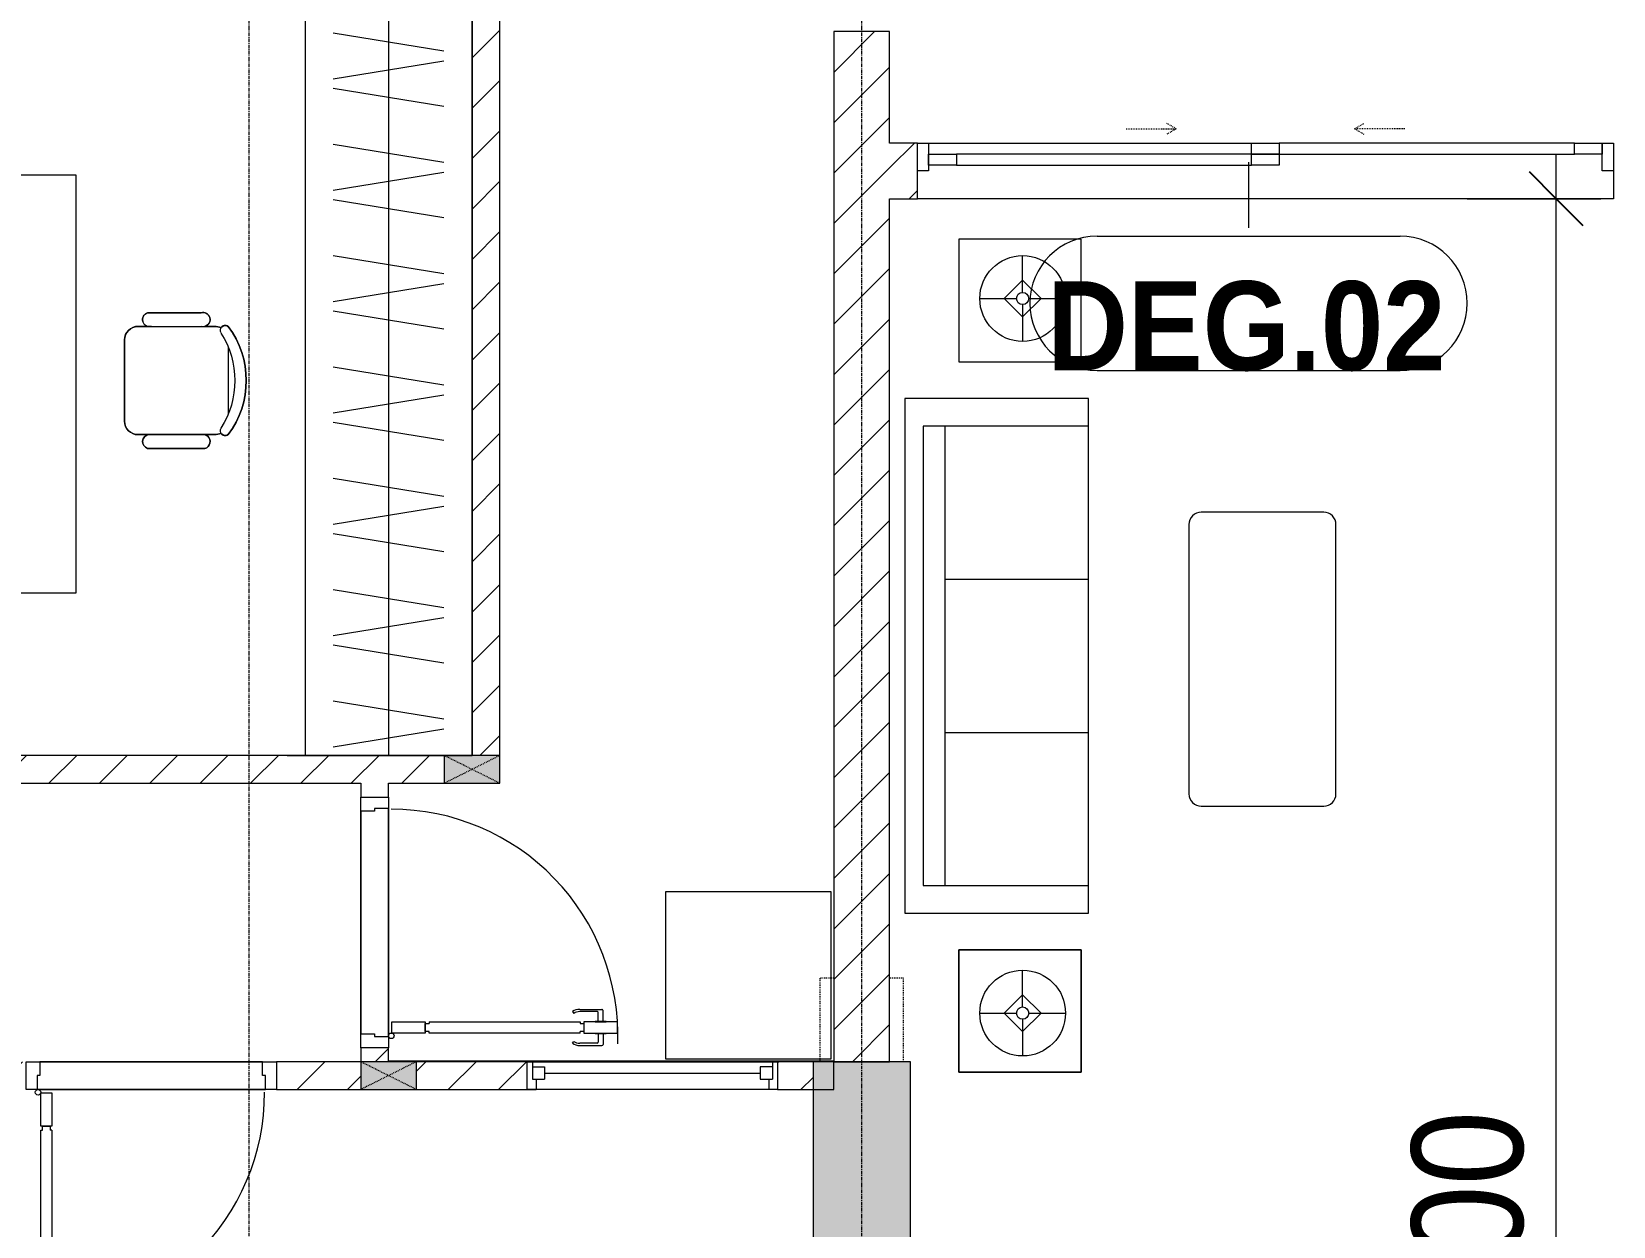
# Model space of a CAD drawing. Header units: millimetres. Extents: x 1591 to 239243, y -15958 to 82755.
# Drawn here: x 207169 to 212851, y 39645 to 43937 of the extents above; entities that cross this region are included whole.
import ezdxf

# ---------------------------------------------------------------- set-up
doc = ezdxf.new("R2010")
doc.units = ezdxf.units.MM
for name, pattern in [('Dash 1_8_', [6.35, 3.175, -3.175]), ('Dash_2_', [6, 3, -3]), ('Grid Line', [22.225, 12.7, -3.175, 3.175, -3.175])]:
    doc.linetypes.add(name, pattern=pattern)
for name, color, linetype, lineweight in [('0-1', 250, 'Continuous', 5), ('A-ANNO-DIMS', 211, 'Continuous', 9), ('A-ANNO-DIMS-160', 211, 'Continuous', 9), ('A-AREA', 32, 'Dash 1_8_', 9), ('A-DETL-GENF-1', 9, 'Continuous', 9), ('A-DOOR', 31, 'Continuous', 9), ('A-DOOR-1', 254, 'Continuous', 9), ('A-DOOR-2', 9, 'Continuous', 9), ('A-DOOR-FRAM', 31, 'Continuous', 9), ('A-DOOR-HDLN', 31, 'Dash_2_', 9), ('A-DOOR-IDEN', 31, 'Continuous', 9), ('A-FLOR-1', 7, 'Continuous', 9), ('A-FLOR-2', 9, 'Continuous', 9), ('A-GLAZ-1', 254, 'Continuous', 9), ('A-GLAZ-2', 9, 'Continuous', 9), ('A-WALL', 113, 'Continuous', 9), ('A-WALL-1', 253, 'Continuous', 18), ('A-WALL-2', 9, 'Continuous', 9), ('A-WALL-3', 113, 'Continuous', 18), ('A-WALL-PATT-1', 10, 'Continuous', 9), ('A-WALL-PATT-2', 111, 'Continuous', 9), ('G-IMPT-1', 254, 'Continuous', 9), ('I-FURN', 30, 'Continuous', 9), ('I-FURN-1', 254, 'Continuous', 9), ('S-COLS', 52, 'Continuous', 9), ('S-COLS-1', 52, 'Continuous', 5), ('S-COLS-2', 250, 'Continuous', 18), ('S-COLS-4', 254, 'Continuous', 9), ('S-COLS-5', 253, 'Continuous', 18), ('S-COLS-HDLN-1', 9, 'Dash_2_', 9), ('S-GRID-1', 1, 'Grid Line', 9)]:
    doc.layers.add(name, color=color, linetype=linetype, lineweight=lineweight)
doc.styles.add('Arial_B_4', font='arialbd_0.ttf', dxfattribs={"width": 0.9, "height": 320})
doc.styles.add('UTM Avo', font='UTM Avo.ttf', dxfattribs={"width": 0.9, "height": 400})
doc.dimstyles.new('1_Dim_chi_tiet_2_5', dxfattribs={"dimscale": 304.8, "dimtxt": 399.720379, "dimasz": 0.629921, "dimexe": 0.524934, "dimexo": 0.0625, "dimgap": 0.052493, "dimtad": 1, "dimdec": 0, "dimrnd": 5, "dimzin": 0, "dimdsep": 46, "dimtxsty": 'UTM Avo', "dimblk1": 'OBLIQUE', "dimblk2": 'OBLIQUE', "dimsah": 1, "dimcen": 0.09, "dimdle": 0.524934, "dimazin": 0, "dimtfac": 1, "dimtdec": 4, "dimtix": 1, "dimtmove": 0, "dimatfit": 3, "dimfxl": 1.049869, "dimfxlon": 1, "dimtvp": 1, "dimtolj": 1, "dimtzin": 0, "dimarcsym": 2})
pattern_1 = [(45, (0, 0), (-90.50967, 90.50967), [])]
pattern_2 = [(45, (101998.83, 0), (-90.50967, 90.50967), [])]

# ---------------------------------------------------------------- blocks, each defined once
blk = doc.blocks.new('NCV_TKTC_KET CAU_rvt-1-TKCS_MB TẦNG 5')
at = {"layer": 'S-COLS-1'}
blk.add_hatch(color=256, dxfattribs=at).paths.add_polyline_path([(108252.6, 39236.9), (108327.6, 39236.9), (108327.6, 40236.9), (107977.6, 40236.9), (107977.6, 39236.9), (108052.6, 39236.9)])
at = {"layer": 'A-FLOR-1'}
blk.add_line((108052.6, 40239), (106452.6, 40239), dxfattribs=at)
at = {"layer": 'S-COLS-2'}
for p, q in [((108327.6, 40236.9), (107977.6, 40236.9)), ((107977.6, 40236.9), (107977.6, 39236.9)), ((108327.6, 39236.9), (108327.6, 40236.9))]:
    blk.add_line(p, q, dxfattribs=at)
blk = doc.blocks.new('LOBBY_SOFA_1 - LOBBY_SOFA_1-885811-TKCS_MB TẦNG 5')
at = {"layer": 'I-FURN'}
for p, q in [((-2556, 0), (-2556, -660)), ((-708, 0), (-2556, 0)), ((-708, -660), (-708, 0)), ((-2457, -66), (-2457, -660)), ((-807, -66), (-2457, -66)), ((-807, -660), (-807, -66)), ((-807, -143), (-2457, -143)), ((-1907, -143), (-1907, -660)), ((-1357, -143), (-1357, -660)), ((-3128.2, -193.5), (-2688.2, -193.5)), ((-3128.2, -633.5), (-3128.2, -193.5)), ((-2688.2, -193.5), (-2688.2, -633.5)), ((-575.9, -193.5), (-575.9, -633.5)), ((-135.9, -193.5), (-575.9, -193.5)), ((-135.9, -633.5), (-135.9, -193.5)), ((-2915.4, -269), (-2915.4, -401)), ((-348.6, -269), (-348.6, -401)), ((-2915.4, -357), (-2981.4, -423)), ((-2849.4, -423), (-2915.4, -357)), ((-414.6, -423), (-348.6, -357)), ((-348.6, -357), (-282.6, -423)), ((-2937.4, -423), (-3069.4, -423)), ((-2981.4, -423), (-2915.4, -489)), ((-2915.4, -489), (-2849.4, -423)), ((-2915.4, -445), (-2915.4, -577)), ((-2893.4, -423), (-2761.4, -423)), ((-370.6, -423), (-502.6, -423)), ((-348.6, -489), (-414.6, -423)), ((-282.6, -423), (-348.6, -489)), ((-348.6, -445), (-348.6, -577)), ((-326.6, -423), (-194.6, -423)), ((-2688.2, -633.5), (-3128.2, -633.5)), ((-2556, -660), (-708, -660)), ((-575.9, -633.5), (-135.9, -633.5)), ((-1160.3, -1020.5), (-2128.3, -1020.5)), ((-2172.3, -1064.5), (-2172.3, -1504.5)), ((-1116.3, -1504.5), (-1116.3, -1064.5)), ((-2128.3, -1548.5), (-1160.3, -1548.5))]:
    blk.add_line(p, q, dxfattribs=at)
for centre, radius in [((-2915.4, -423), 154), ((-348.6, -423), 154), ((-2915.4, -423), 22), ((-348.6, -423), 22)]:
    blk.add_circle(centre, radius, dxfattribs=at)
for centre, start, end in [((-2128.3, -1064.5), 90, 180), ((-1160.3, -1064.5), 0, 90), ((-2128.3, -1504.5), 180, 270), ((-1160.3, -1504.5), 270, 0)]:
    blk.add_arc(centre, 44, start, end, dxfattribs=at)
at = {"layer": 'I-FURN-1'}
for p, q in [((-708, 0), (-2556, 0)), ((-2556, 0), (-2556, -660)), ((-708, -660), (-708, 0)), ((-2688.2, -193.5), (-3128.2, -193.5)), ((-3128.2, -193.5), (-3128.2, -633.5)), ((-2688.2, -633.5), (-2688.2, -193.5)), ((-135.9, -193.5), (-575.9, -193.5)), ((-575.9, -193.5), (-575.9, -633.5)), ((-135.9, -633.5), (-135.9, -193.5)), ((-3128.2, -633.5), (-2688.2, -633.5)), ((-2556, -660), (-708, -660)), ((-575.9, -633.5), (-135.9, -633.5)), ((-1160.3, -1020.5), (-2128.3, -1020.5)), ((-2172.3, -1064.5), (-2172.3, -1504.5)), ((-1116.3, -1504.5), (-1116.3, -1064.5)), ((-2128.3, -1548.5), (-1160.3, -1548.5))]:
    blk.add_line(p, q, dxfattribs=at)
for centre, start, end in [((-2128.3, -1064.5), 90, 180), ((-1160.3, -1064.5), 0, 90), ((-2128.3, -1504.5), 180, 270), ((-1160.3, -1504.5), 270, 0)]:
    blk.add_arc(centre, 44, start, end, dxfattribs=at)
blk = doc.blocks.new('DOOR_CW_01 CANH MO-PANEL KINH - DIW_01-900x2200-CỬA GỖ VÂN LAMINATE-553375-TKCS_MB TẦNG 5')
at = {"layer": 'A-DETL-GENF-1'}
for p, q in [((-397, -182), (-397, -62)), ((-397, -62), (-357, -62)), ((-357, -62), (-357, -182)), ((-357, -182), (-397, -182)), ((-397, -196), (-391, -196)), ((-397, -738), (-397, -196)), ((-391, -196), (-391, -182)), ((-391, -182), (-363, -182)), ((-363, -182), (-363, -196)), ((-357, -196), (-363, -196)), ((-357, -196), (-357, -738)), ((-442, -737), (-442, -816.5)), ((-434, -799.5), (-434, -737)), ((-433.9, -711.2), (-427.3, -715.8)), ((-397, -738), (-391, -738)), ((-391, -752), (-391, -738)), ((-357, -738), (-363, -738)), ((-363, -738), (-363, -752)), ((-320.1, -711.2), (-326.7, -715.8)), ((-320, -799.5), (-320, -737)), ((-312, -737), (-312, -816.5)), ((-399, -792.2), (-399, -831.8)), ((-397, -792.2), (-399, -792.2)), ((-357, -752), (-397, -752)), ((-397, -752), (-397, -872)), ((-397, -792.2), (-397, -831.8)), ((-363, -752), (-391, -752)), ((-357, -872), (-357, -752)), ((-357, -792.2), (-357, -831.8)), ((-357, -792.2), (-355, -792.2)), ((-355, -792.2), (-355, -831.8)), ((-399, -820.5), (-438, -820.5)), ((-399, -803.5), (-430, -803.5)), ((-399, -831.8), (-397, -831.8)), ((-355, -831.8), (-357, -831.8)), ((-355, -803.5), (-324, -803.5)), ((-355, -820.5), (-316, -820.5)), ((-397, -872), (-357, -872))]:
    blk.add_line(p, q, dxfattribs=at)
blk.add_circle((-407, -60), 10, dxfattribs=at)
for centre, radius, start, end in [((-407, -60), 814, 268, 0), ((-397, -737), 45, 145, 180), ((-397, -737), 37, 145, 180), ((-357, -737), 37, 0, 35), ((-357, -737), 45, 360, 35), ((-438, -816.5), 4, 180, 270), ((-430, -799.5), 4, 180, 270), ((-324, -799.5), 4, 270, 0), ((-316, -816.5), 4, 270, 0)]:
    blk.add_arc(centre, radius, start, end, dxfattribs=at)
at = {"layer": 'A-DOOR-2'}
for p, q in [((-450, -50), (-450, 50)), ((-450, 50), (-400, 50)), ((-400, 50), (-400, 0)), ((400, 0), (400, 50)), ((400, 50), (450, 50)), ((450, 50), (450, -50)), ((-410, -50), (-450, -50)), ((-410, 0), (-410, -50)), ((-400, 0), (-410, 0)), ((-407, -50), (-382, -50)), ((410, 0), (400, 0)), ((410, -50), (410, 0)), ((450, -50), (410, -50))]:
    blk.add_line(p, q, dxfattribs=at)
blk = doc.blocks.new('M_Fixed - 900 x 1400-901190-TKCS_MB TẦNG 5')
at = {"layer": 'A-GLAZ-2'}
for p, q in [((-450, 63), (-431, 63)), ((-431, 63), (-431, 0)), ((431, 63), (431, 0)), ((448.9, 63), (431, 63)), ((-431, 44), (-387, 44)), ((-387, 44), (-387, 0)), ((-387, 22), (387, 22)), ((387, 44), (387, 0)), ((431, 44), (387, 44)), ((-450, -37), (-418, -37)), ((-431, 0), (-387, 0)), ((-418, 0), (-418, -37)), ((387, 0), (431, 0)), ((418, 0), (418, -37)), ((450, -37), (418, -37))]:
    blk.add_line(p, q, dxfattribs=at)
blk = doc.blocks.new('TU DO LV A - TU DO LV A-885793-TKCS_MB TẦNG 5')
at = {"layer": 'I-FURN'}
for p, q in [((4.3, 101), (68.9, 499)), ((169, 101), (104.4, 499)), ((202.5, 101), (267.1, 499)), ((404.3, 101), (468.9, 499)), ((569, 101), (504.4, 499)), ((602.5, 101), (667.1, 499)), ((804.3, 101), (868.9, 499)), ((969, 101), (904.4, 499)), ((1002.5, 101), (1067.1, 499)), ((1204.3, 101), (1268.9, 499)), ((1369, 101), (1304.4, 499)), ((1402.5, 101), (1467.1, 499)), ((1604.3, 101), (1668.9, 499)), ((1769, 101), (1704.4, 499)), ((1802.5, 101), (1867.1, 499)), ((2004.3, 101), (2068.9, 499)), ((2169, 101), (2104.4, 499)), ((2202.5, 101), (2267.1, 499)), ((2404.3, 101), (2468.9, 499)), ((2569, 101), (2504.4, 499)), ((2602.5, 101), (2667.1, 499)), ((2804.3, 101), (2868.9, 499)), ((2969, 101), (2904.4, 499)), ((0, 300), (3000, 300)), ((0, 0), (3000, 0))]:
    blk.add_line(p, q, dxfattribs=at)
at = {"layer": 'I-FURN-1'}
blk.add_line((0, 0), (3000, 0), dxfattribs=at)
blk = doc.blocks.new('BAN LV A - BAN LV A_dwg_ban hoc2-348006-TKCS_MB TẦNG 5')
at = {"layer": 'I-FURN'}
for p, q in [((145.8, 437.4), (-145.8, 437.4)), ((-243, 354.4), (-243, 162)), ((-194.4, 388.8), (-194.4, 113.4)), ((194.4, 113.4), (194.4, 388.8)), ((194.4, 351.4), (194.4, 150.8)), ((243.7, 162), (243.7, 354.4)), ((-120.5, 64.8), (120.5, 64.8))]:
    blk.add_line(p, q, dxfattribs=at)
at = {"layer": 'I-FURN', "flags": 128}
blk.add_lwpolyline([(-737.8, 610.5), (-737.8, 1330.5), (-154.9, 1330.5), (762.2, 1330.5), (762.2, 610.5)], close=True, dxfattribs=at)
at = {"layer": 'I-FURN'}
for centre, radius, start, end in [((-145.8, 388.8), 48.6, 90, 180), ((145.8, 388.8), 48.6, 360, 90), ((-218.7, 347.3), 25.3, 343.7398, 163.7398), ((219.4, 347.3), 25.3, 16.2602, 170.7054), ((-218.7, 154.9), 25.3, 163.7398, 16.2602), ((219.4, 154.9), 25.3, 189.2946, 16.2602), ((-180.2, 75.4), 17.8, 57.9726, 216.6901), ((-145.8, 113.4), 48.6, 180, 207.5844), ((0, 324), 324, 233.1301, 306.8699), ((0, 359.3), 318.2, 237.5758, 302.4242), ((180.2, 75.4), 17.8, 323.3099, 122.0274), ((145.8, 113.4), 48.6, 332.4156, 0)]:
    blk.add_arc(centre, radius, start, end, dxfattribs=at)
blk = doc.blocks.new('BAN LV A - BAN LV A_dwg-348005-TKCS_MB TẦNG 5')
at = {"extrusion": (0, 0, -1), "zscale": -1, "rotation": 180}
blk.add_blockref('BAN LV A - BAN LV A_dwg_ban hoc2-348006-TKCS_MB TẦNG 5', (-729, 1383.7), dxfattribs=at)
blk = doc.blocks.new('BAN LV A - BAN LV A-348231-TKCS_MB TẦNG 5')
at = {"layer": 'I-FURN-1'}
for p, q in [((534.6, 1270.3), (534.6, 1235.9)), ((923.4, 1232.9), (923.4, 1270.3)), ((486, 1221.7), (486, 1029.3)), ((972.7, 1029.3), (972.7, 1221.7)), ((534.6, 1029.3), (534.6, 994.9)), ((923.4, 994.9), (923.4, 1032.3)), ((583.2, 946.3), (874.8, 946.3)), ((1491.2, 773.2), (-8.8, 773.2)), ((-8.8, 773.2), (-8.8, 53.2)), ((1491.2, 53.2), (1491.2, 773.2)), ((-8.8, 53.2), (1491.2, 53.2))]:
    blk.add_line(p, q, dxfattribs=at)
for centre, radius, start, end in [((729, 1059.7), 324, 53.1301, 126.8699), ((548.9, 1308.3), 17.8, 143.3099, 240.596), ((909.2, 1308.3), 17.8, 299.404, 36.6901), ((510.3, 1228.8), 25.3, 16.2602, 196.2602), ((583.2, 1270.3), 48.6, 152.4156, 180), ((874.8, 1270.3), 48.6, 360, 27.5844), ((948.4, 1228.8), 25.3, 343.7398, 170.7054), ((510.3, 1036.4), 25.3, 196.2602, 343.7398), ((948.4, 1036.4), 25.3, 189.2946, 343.7398), ((583.2, 994.9), 48.6, 180, 270), ((874.8, 994.9), 48.6, 270, 360)]:
    blk.add_arc(centre, radius, start, end, dxfattribs=at)
blk.add_blockref('BAN LV A - BAN LV A_dwg-348005-TKCS_MB TẦNG 5', (0, 0))
blk = doc.blocks.new('MAY GIAT - MAY GIAT_dwg-348053-TKCS_MB TẦNG 5')
at = {"layer": 'G-IMPT-1', "flags": 128}
blk.add_lwpolyline([(5, 596.6), (5, 2.3), (605, 2.3), (605, 596.6)], close=True, dxfattribs=at)
blk = doc.blocks.new('MAY GIAT - MAY GIAT-348233-TKCS_MB TẦNG 5')
at = {"layer": 'I-FURN-1'}
for p, q in [((5, 596.6), (5, 2.3)), ((605, 596.6), (5, 596.6)), ((605, 2.3), (605, 596.6)), ((5, 2.3), (605, 2.3))]:
    blk.add_line(p, q, dxfattribs=at)
blk.add_blockref('MAY GIAT - MAY GIAT_dwg-348053-TKCS_MB TẦNG 5', (0, 0))
blk = doc.blocks.new('G1_SOF - BO TRU - 100x200-745959-TKCS_MB TẦNG 5')
at = {"layer": 'S-COLS'}
blk.add_hatch(color=256, dxfattribs=at).paths.add_polyline_path([(-50, 100), (-50, -100), (50, -100), (50, 100)])
at = {"layer": 'S-COLS-5'}
for p, q in [((50, 100), (-50, 100)), ((-50, 100), (-50, -100)), ((50, -100), (50, 100)), ((-50, -100), (50, -100))]:
    blk.add_line(p, q, dxfattribs=at)
at = {"layer": 'S-COLS-HDLN-1'}
for p, q in [((50, 100), (-50, -100)), ((-50, 100), (50, -100))]:
    blk.add_line(p, q, dxfattribs=at)
blk = doc.blocks.new('DOOR_CW_01 CANH MO-PANEL KINH - DIG_01-900x2200-CỬA NHÔM KÍNH-901215-TKCS_MB TẦNG 5')
at = {"layer": 'A-DETL-GENF-1'}
for p, q in [((-397, -182), (-397, -62)), ((-397, -62), (-357, -62)), ((-357, -62), (-357, -182)), ((-357, -182), (-397, -182)), ((-397, -196), (-391, -196)), ((-397, -738), (-397, -196)), ((-391, -196), (-391, -182)), ((-391, -182), (-363, -182)), ((-363, -182), (-363, -196)), ((-357, -196), (-363, -196)), ((-357, -196), (-357, -738)), ((-442, -737), (-442, -816.5)), ((-434, -799.5), (-434, -737)), ((-433.9, -711.2), (-427.3, -715.8)), ((-397, -738), (-391, -738)), ((-391, -752), (-391, -738)), ((-357, -738), (-363, -738)), ((-363, -738), (-363, -752)), ((-320.1, -711.2), (-326.7, -715.8)), ((-320, -799.5), (-320, -737)), ((-312, -737), (-312, -816.5)), ((-399, -792.2), (-399, -831.8)), ((-397, -792.2), (-399, -792.2)), ((-357, -752), (-397, -752)), ((-397, -752), (-397, -872)), ((-397, -792.2), (-397, -831.8)), ((-363, -752), (-391, -752)), ((-357, -872), (-357, -752)), ((-357, -792.2), (-357, -831.8)), ((-357, -792.2), (-355, -792.2)), ((-355, -792.2), (-355, -831.8)), ((-399, -820.5), (-438, -820.5)), ((-399, -803.5), (-430, -803.5)), ((-399, -831.8), (-397, -831.8)), ((-355, -831.8), (-357, -831.8)), ((-355, -803.5), (-324, -803.5)), ((-355, -820.5), (-316, -820.5)), ((-397, -872), (-357, -872))]:
    blk.add_line(p, q, dxfattribs=at)
blk.add_circle((-407, -60), 10, dxfattribs=at)
for centre, radius, start, end in [((-407, -60), 814, 268, 0), ((-397, -737), 45, 145, 180), ((-397, -737), 37, 145, 180), ((-357, -737), 37, 0, 35), ((-357, -737), 45, 360, 35), ((-438, -816.5), 4, 180, 270), ((-430, -799.5), 4, 180, 270), ((-324, -799.5), 4, 270, 0), ((-316, -816.5), 4, 270, 0)]:
    blk.add_arc(centre, radius, start, end, dxfattribs=at)
at = {"layer": 'A-DOOR-2'}
for p, q in [((-450, -50), (-450, 50)), ((-450, 50), (-400, 50)), ((-400, 50), (-400, 0)), ((400, 0), (400, 50)), ((400, 50), (450, 50)), ((450, 50), (450, -50)), ((-410, -50), (-450, -50)), ((-410, 0), (-410, -50)), ((-400, 0), (-410, 0)), ((-407, -50), (-382, -50)), ((410, 0), (400, 0)), ((410, -50), (410, 0)), ((450, -50), (410, -50))]:
    blk.add_line(p, q, dxfattribs=at)
blk = doc.blocks.new('NCV_TKTC_TANG 5_rvt-1-TKCS_MB TẦNG 5')
at = {"layer": 'A-WALL-PATT-1'}
h = blk.add_hatch(dxfattribs=at)
h.set_pattern_fill('FP_1', color=256, style=0, pattern_type=2)
h.set_pattern_definition(pattern_1)
h.paths.add_polyline_path([(106788.7, 41336.9), (106852.6, 41336.9), (106852.6, 44336.9), (106752.6, 44336.9), (106752.6, 41336.9)])
h = blk.add_hatch(dxfattribs=at)
h.set_pattern_fill('FP_1', color=256, style=0, pattern_type=2)
h.set_pattern_definition(pattern_1)
h.paths.add_polyline_path([(106652.6, 41236.9), (106652.6, 41336.9), (104150.9, 41336.9), (104150.9, 41236.9), (106452.6, 41236.9)])
h = blk.add_hatch(dxfattribs=at)
h.set_pattern_fill('FP_1', color=256, style=0, pattern_type=2)
h.set_pattern_definition(pattern_1)
h.paths.add_polyline_path([(106352.6, 40236.9), (106452.6, 40236.9), (106452.5, 40286.9), (106352.6, 40286.9), (106352.6, 40239)])
h.paths.add_polyline_path([(106452.5, 41186.9), (106452.6, 41186.9), (106450.8, 41236.9), (106352.6, 41236.9), (106352.6, 41186.9), (106402.6, 41186.9)])
h = blk.add_hatch(dxfattribs=at)
h.set_pattern_fill('FP_1', color=256, style=0, pattern_type=2)
h.set_pattern_definition(pattern_1)
h.paths.add_polyline_path([(107850.5, 40136.9), (107977.6, 40136.9), (107977.6, 40236.9), (107850.5, 40236.9)])
h.paths.add_polyline_path([(106552.6, 40136.9), (106950.5, 40136.9), (106950.5, 40236.9), (106552.6, 40236.9), (106552.6, 40216.9)])
h.paths.add_polyline_path([(106088.2, 40136.9), (106352.6, 40136.9), (106352.6, 40236.9), (106050.5, 40236.9), (106050.5, 40136.9)])
h.paths.add_polyline_path([(105012.2, 40136.9), (105150.5, 40136.9), (105150.5, 40236.9), (104850.9, 40236.9), (104850.9, 40136.9), (104952.6, 40136.9)])
h.paths.add_polyline_path([(103605.2, 40136.9), (104050.9, 40136.9), (104050.9, 40236.9), (103252.6, 40235.6), (103252.6, 40136.9), (103262.1, 40136.9)])
at = {"layer": 'A-FLOR-2'}
for p, q in [((106752.6, 41336.9), (106752.6, 44336.9)), ((110852.6, 43336.9), (108352.6, 43336.9)), ((106088.2, 41336.9), (106152.6, 41336.9)), ((106152.6, 41336.9), (106652.6, 41336.9)), ((106652.6, 41336.9), (106752.6, 41336.9)), ((106452.6, 40326.9), (106452.6, 41146.9)), ((106352.6, 40336.9), (106352.6, 41136.9)), ((106352.6, 41136.9), (106352.6, 40336.9)), ((105200.5, 40236.9), (106000.5, 40236.9)), ((106000.5, 40236.9), (105200.5, 40236.9)), ((106010.5, 40136.9), (105190.5, 40136.9)), ((105190.5, 40136.9), (106010.5, 40136.9))]:
    blk.add_line(p, q, dxfattribs=at)
at = {"layer": 'A-WALL-1'}
for p, q in [((106752.6, 44336.9), (106752.6, 41336.9)), ((106852.6, 41336.9), (106852.6, 44336.9)), ((106652.6, 41336.9), (104150.9, 41336.9)), ((104150.9, 41236.9), (106352.6, 41236.9)), ((106352.6, 41236.9), (106352.6, 41186.9)), ((106452.6, 41236.9), (106652.6, 41236.9)), ((106452.6, 41186.9), (106452.6, 41236.9)), ((106352.6, 40286.9), (106352.6, 40236.9)), ((106452.6, 40236.9), (106452.6, 40286.9)), ((106352.6, 40236.9), (106050.5, 40236.9)), ((106950.5, 40236.9), (106552.6, 40236.9)), ((106950.5, 40136.9), (106950.5, 40236.9)), ((108052.6, 40236.9), (107850.5, 40236.9)), ((107850.5, 40236.9), (107850.5, 40136.9)), ((108052.6, 40136.9), (108052.6, 40236.9)), ((106050.5, 40136.9), (106352.6, 40136.9)), ((106552.6, 40136.9), (106950.5, 40136.9)), ((107850.5, 40136.9), (108052.6, 40136.9))]:
    blk.add_line(p, q, dxfattribs=at)
at = {"layer": 'A-WALL-2'}
for p, q in [((106452.6, 41146.9), (106452.6, 40326.9)), ((106352.6, 40336.9), (106352.6, 41136.9)), ((105200.5, 40236.9), (106000.5, 40236.9)), ((106950.5, 40236.9), (107850.5, 40236.9)), ((106010.5, 40136.9), (105190.5, 40136.9)), ((107850.5, 40136.9), (106950.5, 40136.9))]:
    blk.add_line(p, q, dxfattribs=at)
at = {"layer": 'A-DOOR-1', "rotation": 89.99999999999892}
blk.add_blockref('DOOR_CW_01 CANH MO-PANEL KINH - DIG_01-900x2200-CỬA NHÔM KÍNH-901215-TKCS_MB TẦNG 5', (106402.6, 40736.9), dxfattribs=at)
at = {"layer": 'A-DOOR-1'}
blk.add_blockref('DOOR_CW_01 CANH MO-PANEL KINH - DIW_01-900x2200-CỬA GỖ VÂN LAMINATE-553375-TKCS_MB TẦNG 5', (105600.5, 40186.9), dxfattribs=at)
at = {"layer": 'A-GLAZ-1'}
blk.add_blockref('M_Fixed - 900 x 1400-901190-TKCS_MB TẦNG 5', (107400.5, 40173.9), dxfattribs=at)
at = {"layer": 'I-FURN-1'}
for name, p, rotation in [('TU DO LV A - TU DO LV A-885793-TKCS_MB TẦNG 5', (106152.6, 44336.9), 269.9999999999997), ('BAN LV A - BAN LV A-348231-TKCS_MB TẦNG 5', (104557.8, 43412.7), 269.9999999999995), ('LOBBY_SOFA_1 - LOBBY_SOFA_1-885811-TKCS_MB TẦNG 5', (108307.6, 43326.9), 90.00000000000017), ('MAY GIAT - MAY GIAT-348233-TKCS_MB TẦNG 5', (107445.9, 40851.9), 269.9999999999998)]:
    blk.add_blockref(name, p, dxfattribs=dict(at, rotation=rotation))
at = {"layer": 'S-COLS-4', "rotation": 269.9999999999993}
for p in [(106752.6, 41286.9), (106452.6, 40186.9)]:
    blk.add_blockref('G1_SOF - BO TRU - 100x200-745959-TKCS_MB TẦNG 5', p, dxfattribs=at)
blk = doc.blocks.new('DEG_02-DEG_03 - DEG_02-2500x2400mm-CỬA ĐI 02 CÁNH TRƯỢT-841416-TKCS_MB TẦNG 5')
at = {"layer": 'A-DOOR'}
for p, q in [((-50, -60), (-50, -20)), ((-50, -20), (50, -20)), ((50, -20), (50, -60)), ((1110, -20), (50, -20)), ((1110, -60), (1110, -20)), ((1110, -20), (1210, -20)), ((1210, -20), (1210, -60)), ((-1210, -100), (-1210, -60)), ((-1210, -60), (-1110, -60)), ((-1110, -100), (-1210, -100)), ((-1110, -60), (-1110, -100)), ((-50, -60), (-1110, -60)), ((-1110, -100), (-50, -100)), ((50, -60), (-50, -60)), ((-50, -100), (-50, -60)), ((-50, -60), (50, -60)), ((50, -100), (-50, -100)), ((50, -60), (1110, -60)), ((50, -60), (50, -100)), ((1210, -60), (1110, -60))]:
    blk.add_line(p, q, dxfattribs=at)
at = {"layer": 'A-DOOR-FRAM'}
for p, q in [((-1250, 0), (-1210, 0)), ((-1250, -100), (-1250, 0)), ((-1210, 0), (-1210, -100)), ((1210, -100), (1210, 0)), ((1210, 0), (1250, 0)), ((1250, 0), (1250, -100)), ((-1210, -100), (-1250, -100)), ((1250, -100), (1210, -100))]:
    blk.add_line(p, q, dxfattribs=at)
at = {"layer": 'A-DOOR-HDLN'}
for p, q in [((-500.4, -151.1), (-320.4, -151.1)), ((-320.4, -151.1), (-355, -131.1)), ((-320.4, -151.1), (-355, -171.1)), ((320.4, -151.1), (355, -131.1)), ((320.4, -151.1), (355, -171.1)), ((500.4, -151.1), (320.4, -151.1))]:
    blk.add_line(p, q, dxfattribs=at)
blk = doc.blocks.new('DIMBLOCK86-TKCS_MB TẦNG 5')
at = {"layer": 'A-ANNO-DIMS-160'}
for p, q in [((212646, 35577.4), (212646, 43496.9)), ((212326, 43336.9), (212806, 43336.9)), ((212646, 43336.9), (212326, 43336.9)), ((212326, 35737.4), (212806, 35737.4)), ((212646, 35737.4), (212326, 35737.4))]:
    blk.add_line(p, q, dxfattribs=at)
at = {"layer": 'A-ANNO-DIMS-160', "lineweight": 25}
for p, q in [((212646, 43336.9), (212550, 43432.9)), ((212646, 43336.9), (212742, 43240.9)), ((212646, 35737.4), (212550, 35833.4)), ((212646, 35737.4), (212742, 35641.4))]:
    blk.add_line(p, q, dxfattribs=at)
at = {"layer": 'A-ANNO-DIMS-160', "color": 0, "insert": (212126.4, 38989.4), "char_height": 400, "width": 1314.636, "attachment_point": 1, "rotation": 90, "line_spacing_factor": 1.110334, "style": 'UTM Avo'}
blk.add_mtext('7600', dxfattribs=at)
blk = doc.blocks.new('_Oblique')
at = {"color": 0, "linetype": 'ByBlock', "lineweight": -2}
blk.add_line((-0.5, -0.5), (0.5, 0.5), dxfattribs=at)
blk = doc.blocks.new('STN_Door Tag - STN_Door Tag-1788670-TKCS_MB TẦNG 5')
at = {"layer": 'A-DOOR-IDEN'}
for p, q in [((-3.37, 1.495), (3.431, 1.495)), ((-3.37, -1.524), (3.431, -1.524))]:
    blk.add_line(p, q, dxfattribs=at)
for centre, start, end in [((-3.37, -0.015), 90, 270), ((3.431, -0.015), 270, 90)]:
    blk.add_arc(centre, 1.509, start, end, dxfattribs=at)

msp = doc.modelspace()

# ---------------------------------------------------------------- hatches: boundary and pattern name
at = {"layer": 'A-WALL-PATT-2'}
h = msp.add_hatch(dxfattribs=at)
h.set_pattern_fill('FP_1', color=256, style=0, pattern_type=2)
h.set_pattern_definition(pattern_2)
h.paths.add_polyline_path([(210053.3, 40236.9), (210251.4, 40236.9), (210251.4, 43936.9), (210051.4, 43936.9), (210051.4, 40236.9)])
h = msp.add_hatch(dxfattribs=at)
h.set_pattern_fill('FP_1', color=256, style=0, pattern_type=2)
h.set_pattern_definition(pattern_2)
h.paths.add_polyline_path([(210251.4, 43336.9), (210351.4, 43336.9), (210351.4, 43536.9), (210251.4, 43536.9)])
h.paths.add_polyline_path([(212851.4, 43336.9), (212851.5, 43336.9), (212851.4, 43436.9)])
h.paths.add_polyline_path([(213051.5, 43336.9), (213251.4, 43336.9), (213251.4, 43536.9), (213051.5, 43536.9), (213051.5, 43436.9)])
h.paths.add_polyline_path([(214905.6, 43336.9), (215351.4, 43336.9), (215351.4, 43536.9), (214651.4, 43536.9), (214651.4, 43336.9), (214901.4, 43336.9)])

# ---------------------------------------------------------------- linework, layer by layer
at = {"layer": 'A-AREA'}
for p, q in [((210051.4, 40536.9), (210001.4, 40536.9)), ((210001.4, 40536.9), (210001.4, 40236.9)), ((210301.4, 40536.9), (210251.4, 40536.9)), ((210301.4, 40236.9), (210301.4, 40536.9))]:
    msp.add_line(p, q, dxfattribs=at)
at = {"layer": 'A-DOOR-IDEN'}
msp.add_line((211540.6, 43468.2), (211540.9, 43232.5), dxfattribs=at)
at = {"layer": 'A-WALL'}
for p, q in [((210391.4, 43536.9), (211551.4, 43536.9)), ((212851.4, 43336.9), (210351.4, 43336.9))]:
    msp.add_line(p, q, dxfattribs=at)
at = {"layer": 'A-WALL-3'}
for p, q in [((210051.4, 43936.9), (210051.4, 40236.9)), ((210251.4, 43936.9), (210051.4, 43936.9)), ((210251.4, 43536.9), (210251.4, 43936.9)), ((210351.4, 43536.9), (210251.4, 43536.9)), ((210351.4, 43336.9), (210351.4, 43436.9)), ((212851.4, 43436.9), (212851.4, 43336.9)), ((210251.4, 40236.9), (210251.4, 43336.9)), ((210251.4, 43336.9), (210351.4, 43336.9)), ((210051.4, 40236.9), (210251.4, 40236.9))]:
    msp.add_line(p, q, dxfattribs=at)
at = {"layer": 'S-GRID-1'}
for p, q in [((207951.4, 19118.3), (207951.4, 76659.6)), ((210151.4, 19118.3), (210151.4, 76659.6))]:
    msp.add_line(p, q, dxfattribs=at)

# ---------------------------------------------------------------- block references
at = {"layer": '0-1'}
for name in ['NCV_TKTC_KET CAU_rvt-1-TKCS_MB TẦNG 5', 'NCV_TKTC_TANG 5_rvt-1-TKCS_MB TẦNG 5']:
    msp.add_blockref(name, (101998.8, 0), dxfattribs=at)
at = {"layer": 'A-DOOR', "rotation": 180}
msp.add_blockref('DEG_02-DEG_03 - DEG_02-2500x2400mm-CỬA ĐI 02 CÁNH TRƯỢT-841416-TKCS_MB TẦNG 5', (211601.4, 43436.9), dxfattribs=at)
at = {"layer": 'A-DOOR-IDEN', "xscale": 159.9999999999999, "yscale": 159.9999999999999, "zscale": 159.9999999999999}
msp.add_blockref('STN_Door Tag - STN_Door Tag-1788670-TKCS_MB TẦNG 5', (211536.1, 42963.6), dxfattribs=at)

# ---------------------------------------------------------------- texts
at = {"layer": 'A-DOOR-IDEN', "insert": (211532.8, 42878.2), "char_height": 320, "width": 1467.36, "attachment_point": 5, "line_spacing_factor": 0.936439, "style": 'Arial_B_4'}
msp.add_mtext('\\pt7.2,14.4,21.6,28.8,36,43.2,50.4,57.6,64.8,72,79.2,86.4,93.6,100.8,108,115.2,122.4,129.6,136.8,144,151.2,158.4,165.6,172.8,180,187.2,194.4,201.6,208.8,216,223.2,230.4;DEG.02', dxfattribs=at)

# ---------------------------------------------------------------- dimensions: what is measured, and where the dimension line sits
at = {"layer": 'A-ANNO-DIMS'}
dim = msp.add_linear_dim(base=(212646.0455, 43336.936), p1=(212326.0455, 35737.3629), p2=(212326.0455, 43336.936), angle=90, dimstyle='1_Dim_chi_tiet_2_5', override={"dimpost": '<>', "dimfxl": 7599.573178}, dxfattribs=at)
dim.commit()
dim.dimension.update_dxf_attribs({"geometry": 'DIMBLOCK86-TKCS_MB TẦNG 5', "text_midpoint": (212423.0534, 39537.1494)})

doc.saveas('drawing.dxf')
